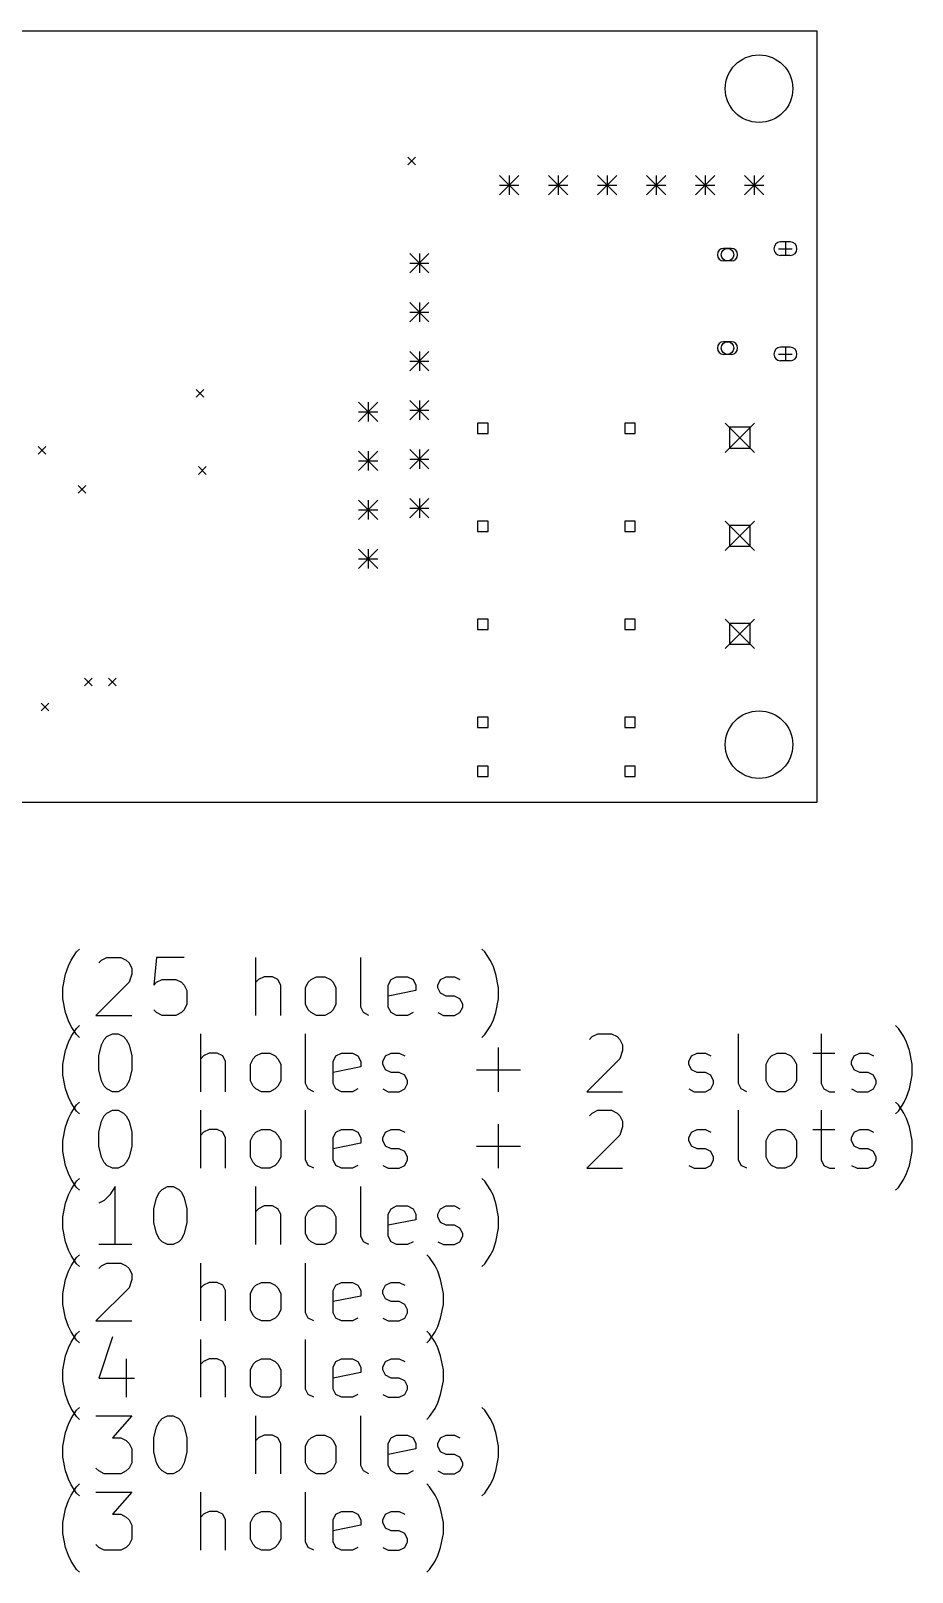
# Model space of a CAD drawing. Extents: x 64.4 to 155.9, y -157.6 to -77.8.
# Drawn here: x 110.3 to 155.9, y -157.6 to -77.8 of the extents above; entities that cross this region are included whole.
import ezdxf

# ---------------------------------------------------------------- set-up
doc = ezdxf.new("R2010")
doc.units = 0
doc.header["$MEASUREMENT"] = 0
doc.layers.add('BLACK', color=7, linetype='CONTINUOUS')

msp = doc.modelspace()

# ---------------------------------------------------------------- linework, layer by layer
at = {"layer": 'BLACK', "linetype": 'CONTINUOUS'}
for p, q in [((66, -77.75), (151, -77.75)), ((151, -77.75), (151, -117.75)), ((129.8, -84.3), (130.2, -84.7)), ((130.2, -84.3), (129.8, -84.7)), ((134.55, -85.25), (135.55, -86.25)), ((135.55, -85.25), (134.55, -86.25)), ((135.05, -85.25), (135.05, -86.25)), ((137.09, -85.25), (138.09, -86.25)), ((138.09, -85.25), (137.09, -86.25)), ((137.59, -85.25), (137.59, -86.25)), ((139.63, -85.25), (140.63, -86.25)), ((140.63, -85.25), (139.63, -86.25)), ((140.13, -85.25), (140.13, -86.25)), ((142.17, -85.25), (143.17, -86.25)), ((143.17, -85.25), (142.17, -86.25)), ((142.67, -85.25), (142.67, -86.25)), ((144.71, -85.25), (145.71, -86.25)), ((145.71, -85.25), (144.71, -86.25)), ((145.21, -85.25), (145.21, -86.25)), ((147.25, -85.25), (148.25, -86.25)), ((148.25, -85.25), (147.25, -86.25)), ((147.75, -85.25), (147.75, -86.25)), ((134.55, -85.75), (135.55, -85.75)), ((137.09, -85.75), (138.09, -85.75)), ((139.63, -85.75), (140.63, -85.75)), ((142.17, -85.75), (143.17, -85.75)), ((144.71, -85.75), (145.71, -85.75)), ((147.25, -85.75), (148.25, -85.75)), ((129.9, -89.3), (130.9, -90.3)), ((130.9, -89.3), (129.9, -90.3)), ((130.4, -89.3), (130.4, -90.3)), ((146.565, -89.03), (146.165, -89.03)), ((149.015, -89.045), (149.715, -89.045)), ((149.615, -88.695), (149.115, -88.695)), ((149.615, -89.395), (149.115, -89.395)), ((149.365, -88.695), (149.365, -89.395)), ((129.9, -89.8), (130.9, -89.8)), ((146.565, -89.68), (146.165, -89.68)), ((129.9, -91.84), (130.9, -92.84)), ((130.9, -91.84), (129.9, -92.84)), ((130.4, -91.84), (130.4, -92.84)), ((129.9, -92.34), (130.9, -92.34)), ((146.565, -93.87), (146.165, -93.87)), ((149.615, -94.155), (149.115, -94.155)), ((149.365, -94.155), (149.365, -94.855)), ((129.9, -94.38), (130.9, -95.38)), ((130.9, -94.38), (129.9, -95.38)), ((129.9, -94.88), (130.9, -94.88)), ((130.4, -94.38), (130.4, -95.38)), ((146.565, -94.52), (146.165, -94.52)), ((149.015, -94.505), (149.715, -94.505)), ((149.615, -94.855), (149.115, -94.855)), ((118.84, -96.3439), (119.24, -96.7439)), ((119.24, -96.3439), (118.84, -96.7439)), ((127.25, -97), (128.25, -98)), ((128.25, -97), (127.25, -98)), ((127.75, -97), (127.75, -98)), ((129.9, -96.92), (130.9, -97.92)), ((130.9, -96.92), (129.9, -97.92)), ((129.9, -97.42), (130.9, -97.42)), ((130.4, -96.92), (130.4, -97.92)), ((127.25, -97.5), (128.25, -97.5)), ((133.959, -98.0906), (133.421, -98.0906)), ((133.421, -98.0906), (133.421, -98.6294)), ((133.959, -98.6294), (133.959, -98.0906)), ((141.579, -98.0906), (141.041, -98.0906)), ((141.041, -98.0906), (141.041, -98.6294)), ((141.579, -98.6294), (141.579, -98.0906)), ((146.24, -98.08), (147.76, -99.6)), ((147.76, -98.08), (146.24, -99.6)), ((133.421, -98.6294), (133.959, -98.6294)), ((141.041, -98.6294), (141.579, -98.6294)), ((147.537, -98.3026), (146.463, -98.3026)), ((146.463, -98.3026), (146.463, -99.3774)), ((147.537, -99.3774), (147.537, -98.3026)), ((110.646, -99.2894), (111.046, -99.6894)), ((111.046, -99.2894), (110.646, -99.6894)), ((127.25, -99.54), (128.25, -100.54)), ((128.25, -99.54), (127.25, -100.54)), ((127.75, -99.54), (127.75, -100.54)), ((129.9, -99.46), (130.9, -100.46)), ((130.9, -99.46), (129.9, -100.46)), ((130.4, -99.46), (130.4, -100.46)), ((146.463, -99.3774), (147.537, -99.3774)), ((118.956, -100.34), (119.356, -100.74)), ((119.356, -100.34), (118.956, -100.74)), ((127.25, -100.04), (128.25, -100.04)), ((129.9, -99.96), (130.9, -99.96)), ((112.721, -101.323), (113.121, -101.723)), ((113.121, -101.323), (112.721, -101.723)), ((127.25, -102.08), (128.25, -103.08)), ((128.25, -102.08), (127.25, -103.08)), ((127.75, -102.08), (127.75, -103.08)), ((129.9, -102), (130.9, -103)), ((130.9, -102), (129.9, -103)), ((130.4, -102), (130.4, -103)), ((127.25, -102.58), (128.25, -102.58)), ((129.9, -102.5), (130.9, -102.5)), ((133.959, -103.171), (133.421, -103.171)), ((133.421, -103.171), (133.421, -103.709)), ((133.421, -103.709), (133.959, -103.709)), ((133.959, -103.709), (133.959, -103.171)), ((141.579, -103.171), (141.041, -103.171)), ((141.041, -103.171), (141.041, -103.709)), ((141.041, -103.709), (141.579, -103.709)), ((141.579, -103.709), (141.579, -103.171)), ((146.24, -103.16), (147.76, -104.68)), ((147.76, -103.16), (146.24, -104.68)), ((147.537, -103.383), (146.463, -103.383)), ((146.463, -103.383), (146.463, -104.457)), ((147.537, -104.457), (147.537, -103.383)), ((127.25, -104.62), (128.25, -105.62)), ((128.25, -104.62), (127.25, -105.62)), ((127.75, -104.62), (127.75, -105.62)), ((146.463, -104.457), (147.537, -104.457)), ((127.25, -105.12), (128.25, -105.12)), ((133.959, -108.251), (133.421, -108.251)), ((133.421, -108.251), (133.421, -108.789)), ((133.959, -108.789), (133.959, -108.251)), ((141.579, -108.251), (141.041, -108.251)), ((141.041, -108.251), (141.041, -108.789)), ((141.579, -108.789), (141.579, -108.251)), ((146.24, -108.24), (147.76, -109.76)), ((147.76, -108.24), (146.24, -109.76)), ((147.537, -108.463), (146.463, -108.463)), ((146.463, -108.463), (146.463, -109.537)), ((147.537, -109.537), (147.537, -108.463)), ((133.421, -108.789), (133.959, -108.789)), ((141.041, -108.789), (141.579, -108.789)), ((146.463, -109.537), (147.537, -109.537)), ((113.05, -111.3), (113.45, -111.7)), ((113.45, -111.3), (113.05, -111.7)), ((114.3, -111.3), (114.7, -111.7)), ((114.7, -111.3), (114.3, -111.7)), ((110.8, -112.6), (111.2, -113)), ((111.2, -112.6), (110.8, -113)), ((133.959, -113.331), (133.421, -113.331)), ((133.421, -113.331), (133.421, -113.869)), ((133.959, -113.869), (133.959, -113.331)), ((141.579, -113.331), (141.041, -113.331)), ((141.041, -113.331), (141.041, -113.869)), ((141.579, -113.869), (141.579, -113.331)), ((133.421, -113.869), (133.959, -113.869)), ((141.041, -113.869), (141.579, -113.869)), ((133.959, -115.871), (133.421, -115.871)), ((133.421, -115.871), (133.421, -116.409)), ((133.421, -116.409), (133.959, -116.409)), ((133.959, -116.409), (133.959, -115.871)), ((141.579, -115.871), (141.041, -115.871)), ((141.041, -115.871), (141.041, -116.409)), ((141.041, -116.409), (141.579, -116.409)), ((141.579, -116.409), (141.579, -115.871)), ((151, -117.75), (66, -117.75)), ((112.646, -125.496), (112.789, -125.354)), ((133.789, -125.496), (133.646, -125.354)), ((112.075, -126.639), (112.218, -126.211)), ((112.218, -126.211), (112.361, -125.925)), ((112.361, -125.925), (112.646, -125.496)), ((113.789, -126.068), (113.932, -125.925)), ((113.932, -125.925), (114.218, -125.782)), ((114.218, -125.782), (114.932, -125.782)), ((114.932, -125.782), (115.218, -125.925)), ((115.218, -125.925), (115.361, -126.068)), ((115.361, -126.068), (115.504, -126.354)), ((116.789, -125.782), (116.646, -127.211)), ((118.218, -125.782), (116.789, -125.782)), ((121.932, -128.782), (121.932, -125.782)), ((127.361, -128.354), (127.361, -125.782)), ((134.075, -125.925), (133.789, -125.496)), ((134.218, -126.211), (134.075, -125.925)), ((134.361, -126.639), (134.218, -126.211)), ((111.932, -127.354), (112.075, -126.639)), ((115.504, -126.639), (115.361, -127.068)), ((115.504, -126.354), (115.504, -126.639)), ((116.789, -127.068), (117.075, -126.925)), ((117.075, -126.925), (117.789, -126.925)), ((117.789, -126.925), (118.075, -127.068)), ((122.075, -126.925), (121.932, -127.068)), ((122.361, -126.782), (122.075, -126.925)), ((122.789, -126.782), (122.361, -126.782)), ((123.075, -126.925), (122.789, -126.782)), ((123.218, -127.211), (123.075, -126.925)), ((124.646, -127.068), (124.789, -126.925)), ((124.789, -126.925), (125.075, -126.782)), ((125.075, -126.782), (125.504, -126.782)), ((125.504, -126.782), (125.789, -126.925)), ((125.789, -126.925), (125.932, -127.068)), ((128.789, -127.211), (128.932, -126.925)), ((128.932, -126.925), (129.218, -126.782)), ((129.218, -126.782), (129.789, -126.782)), ((129.789, -126.782), (130.075, -126.925)), ((130.075, -126.925), (130.218, -127.211)), ((131.361, -127.211), (131.504, -126.925)), ((131.504, -126.925), (131.789, -126.782)), ((131.789, -126.782), (132.218, -126.782)), ((132.218, -126.782), (132.504, -126.925)), ((134.504, -127.354), (134.361, -126.639)), ((111.932, -127.925), (111.932, -127.354)), ((115.361, -127.068), (113.646, -128.782)), ((116.646, -127.211), (116.789, -127.068)), ((118.075, -127.068), (118.218, -127.211)), ((118.218, -127.211), (118.361, -127.496)), ((118.361, -127.496), (118.361, -128.211)), ((123.218, -128.782), (123.218, -127.211)), ((124.504, -127.354), (124.646, -127.068)), ((124.504, -128.211), (124.504, -127.354)), ((125.932, -127.068), (126.075, -127.354)), ((126.075, -127.354), (126.075, -128.211)), ((128.789, -128.354), (128.789, -127.211)), ((130.218, -127.496), (128.789, -127.782)), ((130.218, -127.211), (130.218, -127.496)), ((131.361, -127.354), (131.361, -127.211)), ((131.504, -127.639), (131.361, -127.354)), ((131.789, -127.782), (131.504, -127.639)), ((132.218, -127.782), (131.789, -127.782)), ((132.504, -127.925), (132.218, -127.782)), ((134.504, -127.925), (134.504, -127.354)), ((112.075, -128.639), (111.932, -127.925)), ((116.789, -128.639), (116.646, -128.496)), ((118.218, -128.496), (118.075, -128.639)), ((118.361, -128.211), (118.218, -128.496)), ((124.646, -128.496), (124.504, -128.211)), ((124.789, -128.639), (124.646, -128.496)), ((125.932, -128.496), (125.789, -128.639)), ((126.075, -128.211), (125.932, -128.496)), ((127.504, -128.639), (127.361, -128.354)), ((128.932, -128.639), (128.789, -128.354)), ((132.646, -128.211), (132.504, -127.925)), ((132.504, -128.639), (132.646, -128.354)), ((132.646, -128.354), (132.646, -128.211)), ((134.361, -128.639), (134.504, -127.925)), ((112.218, -129.068), (112.075, -128.639)), ((112.361, -129.354), (112.218, -129.068)), ((112.646, -129.782), (112.361, -129.354)), ((112.646, -129.456), (112.789, -129.314)), ((113.646, -128.782), (115.504, -128.782)), ((117.075, -128.782), (116.789, -128.639)), ((117.789, -128.782), (117.075, -128.782)), ((118.075, -128.639), (117.789, -128.782)), ((125.075, -128.782), (124.789, -128.639)), ((125.504, -128.782), (125.075, -128.782)), ((125.789, -128.639), (125.504, -128.782)), ((127.789, -128.782), (127.504, -128.639)), ((129.218, -128.782), (128.932, -128.639)), ((129.789, -128.782), (129.218, -128.782)), ((130.075, -128.639), (129.789, -128.782)), ((131.361, -128.639), (131.646, -128.782)), ((131.646, -128.782), (132.218, -128.782)), ((132.218, -128.782), (132.504, -128.639)), ((133.789, -129.782), (134.075, -129.354)), ((134.075, -129.354), (134.218, -129.068)), ((134.218, -129.068), (134.361, -128.639)), ((155.218, -129.456), (155.075, -129.314)), ((112.075, -130.599), (112.218, -130.171)), ((112.218, -130.171), (112.361, -129.885)), ((112.361, -129.885), (112.646, -129.456)), ((112.789, -129.925), (112.646, -129.782)), ((113.932, -130.314), (114.075, -130.028)), ((114.075, -130.028), (114.218, -129.885)), ((114.218, -129.885), (114.504, -129.742)), ((114.504, -129.742), (114.789, -129.742)), ((114.789, -129.742), (115.075, -129.885)), ((115.075, -129.885), (115.218, -130.028)), ((115.218, -130.028), (115.361, -130.314)), ((119.075, -132.742), (119.075, -129.742)), ((124.504, -132.314), (124.504, -129.742)), ((133.646, -129.925), (133.789, -129.782)), ((139.218, -130.028), (139.361, -129.885)), ((139.361, -129.885), (139.646, -129.742)), ((139.646, -129.742), (140.361, -129.742)), ((140.361, -129.742), (140.646, -129.885)), ((140.646, -129.885), (140.789, -130.028)), ((140.789, -130.028), (140.932, -130.314)), ((146.932, -132.314), (146.932, -129.742)), ((151.218, -129.742), (151.218, -132.314)), ((155.504, -129.885), (155.218, -129.456)), ((155.646, -130.171), (155.504, -129.885)), ((155.789, -130.599), (155.646, -130.171)), ((111.932, -131.314), (112.075, -130.599)), ((113.789, -130.885), (113.932, -130.314)), ((113.789, -131.599), (113.789, -130.885)), ((115.361, -130.314), (115.504, -130.885)), ((115.504, -130.885), (115.504, -131.599)), ((119.218, -130.885), (119.075, -131.028)), ((119.504, -130.742), (119.218, -130.885)), ((119.932, -130.742), (119.504, -130.742)), ((120.218, -130.885), (119.932, -130.742)), ((120.361, -131.171), (120.218, -130.885)), ((121.789, -131.028), (121.932, -130.885)), ((121.932, -130.885), (122.218, -130.742)), ((122.218, -130.742), (122.646, -130.742)), ((122.646, -130.742), (122.932, -130.885)), ((122.932, -130.885), (123.075, -131.028)), ((125.932, -131.171), (126.075, -130.885)), ((126.075, -130.885), (126.361, -130.742)), ((126.361, -130.742), (126.932, -130.742)), ((126.932, -130.742), (127.218, -130.885)), ((127.218, -130.885), (127.361, -131.171)), ((128.504, -131.171), (128.646, -130.885)), ((128.646, -130.885), (128.932, -130.742)), ((128.932, -130.742), (129.361, -130.742)), ((129.361, -130.742), (129.646, -130.885)), ((134.504, -132.742), (134.504, -130.456)), ((140.932, -130.599), (140.789, -131.028)), ((140.932, -130.314), (140.932, -130.599)), ((144.361, -131.171), (144.504, -130.885)), ((144.504, -130.885), (144.789, -130.742)), ((144.789, -130.742), (145.218, -130.742)), ((145.218, -130.742), (145.504, -130.885)), ((148.504, -131.028), (148.646, -130.885)), ((148.646, -130.885), (148.932, -130.742)), ((148.932, -130.742), (149.361, -130.742)), ((149.361, -130.742), (149.646, -130.885)), ((149.646, -130.885), (149.789, -131.028)), ((150.789, -130.742), (151.932, -130.742)), ((152.789, -131.171), (152.932, -130.885)), ((152.932, -130.885), (153.218, -130.742)), ((153.218, -130.742), (153.646, -130.742)), ((153.646, -130.742), (153.932, -130.885)), ((155.932, -131.314), (155.789, -130.599)), ((111.932, -131.885), (111.932, -131.314)), ((113.932, -132.171), (113.789, -131.599)), ((115.504, -131.599), (115.361, -132.171)), ((120.361, -132.742), (120.361, -131.171)), ((121.646, -131.314), (121.789, -131.028)), ((121.646, -132.171), (121.646, -131.314)), ((123.075, -131.028), (123.218, -131.314)), ((123.218, -131.314), (123.218, -132.171)), ((125.932, -132.314), (125.932, -131.171)), ((127.361, -131.456), (125.932, -131.742)), ((127.361, -131.171), (127.361, -131.456)), ((128.504, -131.314), (128.504, -131.171)), ((128.646, -131.599), (128.504, -131.314)), ((128.932, -131.742), (128.646, -131.599)), ((129.361, -131.742), (128.932, -131.742)), ((129.646, -131.885), (129.361, -131.742)), ((133.361, -131.599), (135.646, -131.599)), ((140.789, -131.028), (139.075, -132.742)), ((144.361, -131.314), (144.361, -131.171)), ((144.504, -131.599), (144.361, -131.314)), ((144.789, -131.742), (144.504, -131.599)), ((145.218, -131.742), (144.789, -131.742)), ((145.504, -131.885), (145.218, -131.742)), ((148.361, -131.314), (148.504, -131.028)), ((148.361, -132.171), (148.361, -131.314)), ((149.789, -131.028), (149.932, -131.314)), ((149.932, -131.314), (149.932, -132.171)), ((152.789, -131.314), (152.789, -131.171)), ((152.932, -131.599), (152.789, -131.314)), ((153.218, -131.742), (152.932, -131.599)), ((153.646, -131.742), (153.218, -131.742)), ((153.932, -131.885), (153.646, -131.742)), ((155.932, -131.885), (155.932, -131.314)), ((112.075, -132.599), (111.932, -131.885)), ((112.218, -133.028), (112.075, -132.599)), ((114.075, -132.456), (113.932, -132.171)), ((114.218, -132.599), (114.075, -132.456)), ((114.504, -132.742), (114.218, -132.599)), ((115.075, -132.599), (114.789, -132.742)), ((115.218, -132.456), (115.075, -132.599)), ((115.361, -132.171), (115.218, -132.456)), ((121.789, -132.456), (121.646, -132.171)), ((121.932, -132.599), (121.789, -132.456)), ((122.218, -132.742), (121.932, -132.599)), ((122.932, -132.599), (122.646, -132.742)), ((123.075, -132.456), (122.932, -132.599)), ((123.218, -132.171), (123.075, -132.456)), ((124.646, -132.599), (124.504, -132.314)), ((124.932, -132.742), (124.646, -132.599)), ((126.075, -132.599), (125.932, -132.314)), ((126.361, -132.742), (126.075, -132.599)), ((127.218, -132.599), (126.932, -132.742)), ((128.504, -132.599), (128.789, -132.742)), ((129.361, -132.742), (129.646, -132.599)), ((129.789, -132.171), (129.646, -131.885)), ((129.646, -132.599), (129.789, -132.314)), ((129.789, -132.314), (129.789, -132.171)), ((144.361, -132.599), (144.646, -132.742)), ((145.218, -132.742), (145.504, -132.599)), ((145.646, -132.171), (145.504, -131.885)), ((145.504, -132.599), (145.646, -132.314)), ((145.646, -132.314), (145.646, -132.171)), ((147.075, -132.599), (146.932, -132.314)), ((147.361, -132.742), (147.075, -132.599)), ((148.504, -132.456), (148.361, -132.171)), ((148.646, -132.599), (148.504, -132.456)), ((148.932, -132.742), (148.646, -132.599)), ((149.646, -132.599), (149.361, -132.742)), ((149.789, -132.456), (149.646, -132.599)), ((149.932, -132.171), (149.789, -132.456)), ((151.218, -132.314), (151.361, -132.599)), ((151.361, -132.599), (151.646, -132.742)), ((152.789, -132.599), (153.075, -132.742)), ((153.646, -132.742), (153.932, -132.599)), ((154.075, -132.171), (153.932, -131.885)), ((153.932, -132.599), (154.075, -132.314)), ((154.075, -132.314), (154.075, -132.171)), ((155.646, -133.028), (155.789, -132.599)), ((155.789, -132.599), (155.932, -131.885)), ((112.361, -133.314), (112.218, -133.028)), ((112.646, -133.742), (112.361, -133.314)), ((112.361, -133.845), (112.646, -133.416)), ((112.646, -133.416), (112.789, -133.274)), ((114.789, -132.742), (114.504, -132.742)), ((122.646, -132.742), (122.218, -132.742)), ((126.932, -132.742), (126.361, -132.742)), ((128.789, -132.742), (129.361, -132.742)), ((139.075, -132.742), (140.932, -132.742)), ((144.646, -132.742), (145.218, -132.742)), ((149.361, -132.742), (148.932, -132.742)), ((151.646, -132.742), (151.932, -132.742)), ((153.075, -132.742), (153.646, -132.742)), ((155.218, -133.416), (155.075, -133.274)), ((155.218, -133.742), (155.504, -133.314)), ((155.504, -133.845), (155.218, -133.416)), ((155.504, -133.314), (155.646, -133.028)), ((112.075, -134.559), (112.218, -134.131)), ((112.218, -134.131), (112.361, -133.845)), ((112.789, -133.885), (112.646, -133.742)), ((113.932, -134.274), (114.075, -133.988)), ((114.075, -133.988), (114.218, -133.845)), ((114.218, -133.845), (114.504, -133.702)), ((114.504, -133.702), (114.789, -133.702)), ((114.789, -133.702), (115.075, -133.845)), ((115.075, -133.845), (115.218, -133.988)), ((115.218, -133.988), (115.361, -134.274)), ((119.075, -136.702), (119.075, -133.702)), ((124.504, -136.274), (124.504, -133.702)), ((139.218, -133.988), (139.361, -133.845)), ((139.361, -133.845), (139.646, -133.702)), ((139.646, -133.702), (140.361, -133.702)), ((140.361, -133.702), (140.646, -133.845)), ((140.646, -133.845), (140.789, -133.988)), ((140.789, -133.988), (140.932, -134.274)), ((146.932, -136.274), (146.932, -133.702)), ((151.218, -133.702), (151.218, -136.274)), ((155.075, -133.885), (155.218, -133.742)), ((155.646, -134.131), (155.504, -133.845)), ((155.789, -134.559), (155.646, -134.131)), ((111.932, -135.274), (112.075, -134.559)), ((113.789, -134.845), (113.932, -134.274)), ((113.789, -135.559), (113.789, -134.845)), ((115.361, -134.274), (115.504, -134.845)), ((115.504, -134.845), (115.504, -135.559)), ((119.218, -134.845), (119.075, -134.988)), ((119.504, -134.702), (119.218, -134.845)), ((119.932, -134.702), (119.504, -134.702)), ((120.218, -134.845), (119.932, -134.702)), ((120.361, -135.131), (120.218, -134.845)), ((121.646, -135.274), (121.789, -134.988)), ((121.789, -134.988), (121.932, -134.845)), ((121.932, -134.845), (122.218, -134.702)), ((122.218, -134.702), (122.646, -134.702)), ((122.646, -134.702), (122.932, -134.845)), ((122.932, -134.845), (123.075, -134.988)), ((123.075, -134.988), (123.218, -135.274)), ((125.932, -135.131), (126.075, -134.845)), ((126.075, -134.845), (126.361, -134.702)), ((126.361, -134.702), (126.932, -134.702)), ((126.932, -134.702), (127.218, -134.845)), ((127.218, -134.845), (127.361, -135.131)), ((128.504, -135.131), (128.646, -134.845)), ((128.646, -134.845), (128.932, -134.702)), ((128.932, -134.702), (129.361, -134.702)), ((129.361, -134.702), (129.646, -134.845)), ((134.504, -136.702), (134.504, -134.416)), ((140.789, -134.988), (139.075, -136.702)), ((140.932, -134.559), (140.789, -134.988)), ((140.932, -134.274), (140.932, -134.559)), ((144.361, -135.131), (144.504, -134.845)), ((144.504, -134.845), (144.789, -134.702)), ((144.789, -134.702), (145.218, -134.702)), ((145.218, -134.702), (145.504, -134.845)), ((148.361, -135.274), (148.504, -134.988)), ((148.504, -134.988), (148.646, -134.845)), ((148.646, -134.845), (148.932, -134.702)), ((148.932, -134.702), (149.361, -134.702)), ((149.361, -134.702), (149.646, -134.845)), ((149.646, -134.845), (149.789, -134.988)), ((149.789, -134.988), (149.932, -135.274)), ((150.789, -134.702), (151.932, -134.702)), ((152.789, -135.131), (152.932, -134.845)), ((152.932, -134.845), (153.218, -134.702)), ((153.218, -134.702), (153.646, -134.702)), ((153.646, -134.702), (153.932, -134.845)), ((155.932, -135.274), (155.789, -134.559)), ((111.932, -135.845), (111.932, -135.274)), ((113.932, -136.131), (113.789, -135.559)), ((115.504, -135.559), (115.361, -136.131)), ((120.361, -136.702), (120.361, -135.131)), ((121.646, -136.131), (121.646, -135.274)), ((123.218, -135.274), (123.218, -136.131)), ((125.932, -136.274), (125.932, -135.131)), ((127.361, -135.416), (125.932, -135.702)), ((127.361, -135.131), (127.361, -135.416)), ((128.504, -135.274), (128.504, -135.131)), ((128.646, -135.559), (128.504, -135.274)), ((128.932, -135.702), (128.646, -135.559)), ((129.361, -135.702), (128.932, -135.702)), ((129.646, -135.845), (129.361, -135.702)), ((133.361, -135.559), (135.646, -135.559)), ((144.361, -135.274), (144.361, -135.131)), ((144.504, -135.559), (144.361, -135.274)), ((144.789, -135.702), (144.504, -135.559)), ((145.218, -135.702), (144.789, -135.702)), ((145.504, -135.845), (145.218, -135.702)), ((148.361, -136.131), (148.361, -135.274)), ((149.932, -135.274), (149.932, -136.131)), ((152.789, -135.274), (152.789, -135.131)), ((152.932, -135.559), (152.789, -135.274)), ((153.218, -135.702), (152.932, -135.559)), ((153.646, -135.702), (153.218, -135.702)), ((153.932, -135.845), (153.646, -135.702)), ((155.932, -135.845), (155.932, -135.274)), ((112.075, -136.559), (111.932, -135.845)), ((112.218, -136.988), (112.075, -136.559)), ((114.075, -136.416), (113.932, -136.131)), ((114.218, -136.559), (114.075, -136.416)), ((114.504, -136.702), (114.218, -136.559)), ((115.075, -136.559), (114.789, -136.702)), ((115.218, -136.416), (115.075, -136.559)), ((115.361, -136.131), (115.218, -136.416)), ((121.789, -136.416), (121.646, -136.131)), ((121.932, -136.559), (121.789, -136.416)), ((122.218, -136.702), (121.932, -136.559)), ((122.932, -136.559), (122.646, -136.702)), ((123.075, -136.416), (122.932, -136.559)), ((123.218, -136.131), (123.075, -136.416)), ((124.646, -136.559), (124.504, -136.274)), ((124.932, -136.702), (124.646, -136.559)), ((126.075, -136.559), (125.932, -136.274)), ((126.361, -136.702), (126.075, -136.559)), ((127.218, -136.559), (126.932, -136.702)), ((128.504, -136.559), (128.789, -136.702)), ((129.361, -136.702), (129.646, -136.559)), ((129.789, -136.131), (129.646, -135.845)), ((129.646, -136.559), (129.789, -136.274)), ((129.789, -136.274), (129.789, -136.131)), ((144.361, -136.559), (144.646, -136.702)), ((145.218, -136.702), (145.504, -136.559)), ((145.646, -136.131), (145.504, -135.845)), ((145.504, -136.559), (145.646, -136.274)), ((145.646, -136.274), (145.646, -136.131)), ((147.075, -136.559), (146.932, -136.274)), ((147.361, -136.702), (147.075, -136.559)), ((148.504, -136.416), (148.361, -136.131)), ((148.646, -136.559), (148.504, -136.416)), ((148.932, -136.702), (148.646, -136.559)), ((149.646, -136.559), (149.361, -136.702)), ((149.789, -136.416), (149.646, -136.559)), ((149.932, -136.131), (149.789, -136.416)), ((151.218, -136.274), (151.361, -136.559)), ((151.361, -136.559), (151.646, -136.702)), ((152.789, -136.559), (153.075, -136.702)), ((153.646, -136.702), (153.932, -136.559)), ((154.075, -136.131), (153.932, -135.845)), ((153.932, -136.559), (154.075, -136.274)), ((154.075, -136.274), (154.075, -136.131)), ((155.646, -136.988), (155.789, -136.559)), ((155.789, -136.559), (155.932, -135.845)), ((112.361, -137.274), (112.218, -136.988)), ((112.646, -137.702), (112.361, -137.274)), ((112.361, -137.805), (112.646, -137.376)), ((112.646, -137.376), (112.789, -137.234)), ((114.789, -136.702), (114.504, -136.702)), ((122.646, -136.702), (122.218, -136.702)), ((126.932, -136.702), (126.361, -136.702)), ((128.789, -136.702), (129.361, -136.702)), ((133.789, -137.376), (133.646, -137.234)), ((134.075, -137.805), (133.789, -137.376)), ((139.075, -136.702), (140.932, -136.702)), ((144.646, -136.702), (145.218, -136.702)), ((149.361, -136.702), (148.932, -136.702)), ((151.646, -136.702), (151.932, -136.702)), ((153.075, -136.702), (153.646, -136.702)), ((155.218, -137.702), (155.504, -137.274)), ((155.504, -137.274), (155.646, -136.988)), ((112.075, -138.519), (112.218, -138.091)), ((112.218, -138.091), (112.361, -137.805)), ((112.789, -137.845), (112.646, -137.702)), ((114.361, -138.091), (114.075, -138.376)), ((114.646, -137.662), (114.361, -138.091)), ((114.646, -140.662), (114.646, -137.662)), ((116.789, -138.234), (116.932, -137.948)), ((116.932, -137.948), (117.075, -137.805)), ((117.075, -137.805), (117.361, -137.662)), ((117.361, -137.662), (117.646, -137.662)), ((117.646, -137.662), (117.932, -137.805)), ((117.932, -137.805), (118.075, -137.948)), ((118.075, -137.948), (118.218, -138.234)), ((121.932, -140.662), (121.932, -137.662)), ((127.361, -140.234), (127.361, -137.662)), ((134.218, -138.091), (134.075, -137.805)), ((134.361, -138.519), (134.218, -138.091)), ((155.075, -137.845), (155.218, -137.702)), ((111.932, -139.234), (112.075, -138.519)), ((114.075, -138.376), (113.789, -138.519)), ((116.646, -138.805), (116.789, -138.234)), ((116.646, -139.519), (116.646, -138.805)), ((118.218, -138.234), (118.361, -138.805)), ((118.361, -138.805), (118.361, -139.519)), ((122.075, -138.805), (121.932, -138.948)), ((122.361, -138.662), (122.075, -138.805)), ((122.789, -138.662), (122.361, -138.662)), ((123.075, -138.805), (122.789, -138.662)), ((123.218, -139.091), (123.075, -138.805)), ((124.504, -139.234), (124.646, -138.948)), ((124.646, -138.948), (124.789, -138.805)), ((124.789, -138.805), (125.075, -138.662)), ((125.075, -138.662), (125.504, -138.662)), ((125.504, -138.662), (125.789, -138.805)), ((125.789, -138.805), (125.932, -138.948)), ((125.932, -138.948), (126.075, -139.234)), ((128.789, -139.091), (128.932, -138.805)), ((128.932, -138.805), (129.218, -138.662)), ((129.218, -138.662), (129.789, -138.662)), ((129.789, -138.662), (130.075, -138.805)), ((130.075, -138.805), (130.218, -139.091)), ((131.361, -139.091), (131.504, -138.805)), ((131.504, -138.805), (131.789, -138.662)), ((131.789, -138.662), (132.218, -138.662)), ((132.218, -138.662), (132.504, -138.805)), ((134.504, -139.234), (134.361, -138.519)), ((111.932, -139.805), (111.932, -139.234)), ((112.075, -140.519), (111.932, -139.805)), ((116.789, -140.091), (116.646, -139.519)), ((118.361, -139.519), (118.218, -140.091)), ((123.218, -140.662), (123.218, -139.091)), ((124.504, -140.091), (124.504, -139.234)), ((126.075, -139.234), (126.075, -140.091)), ((128.789, -140.234), (128.789, -139.091)), ((130.218, -139.376), (128.789, -139.662)), ((130.218, -139.091), (130.218, -139.376)), ((131.361, -139.234), (131.361, -139.091)), ((131.504, -139.519), (131.361, -139.234)), ((131.789, -139.662), (131.504, -139.519)), ((132.218, -139.662), (131.789, -139.662)), ((132.504, -139.805), (132.218, -139.662)), ((132.646, -140.091), (132.504, -139.805)), ((134.361, -140.519), (134.504, -139.805)), ((134.504, -139.805), (134.504, -139.234)), ((112.218, -140.948), (112.075, -140.519)), ((116.932, -140.376), (116.789, -140.091)), ((117.075, -140.519), (116.932, -140.376)), ((117.361, -140.662), (117.075, -140.519)), ((117.932, -140.519), (117.646, -140.662)), ((118.075, -140.376), (117.932, -140.519)), ((118.218, -140.091), (118.075, -140.376)), ((124.646, -140.376), (124.504, -140.091)), ((124.789, -140.519), (124.646, -140.376)), ((125.075, -140.662), (124.789, -140.519)), ((125.789, -140.519), (125.504, -140.662)), ((125.932, -140.376), (125.789, -140.519)), ((126.075, -140.091), (125.932, -140.376)), ((127.504, -140.519), (127.361, -140.234)), ((127.789, -140.662), (127.504, -140.519)), ((128.932, -140.519), (128.789, -140.234)), ((129.218, -140.662), (128.932, -140.519)), ((130.075, -140.519), (129.789, -140.662)), ((131.361, -140.519), (131.646, -140.662)), ((132.218, -140.662), (132.504, -140.519)), ((132.504, -140.519), (132.646, -140.234)), ((132.646, -140.234), (132.646, -140.091)), ((134.218, -140.948), (134.361, -140.519)), ((112.361, -141.234), (112.218, -140.948)), ((112.646, -141.662), (112.361, -141.234)), ((112.361, -141.765), (112.646, -141.336)), ((112.646, -141.336), (112.789, -141.194)), ((115.504, -140.662), (113.789, -140.662)), ((117.646, -140.662), (117.361, -140.662)), ((125.504, -140.662), (125.075, -140.662)), ((129.789, -140.662), (129.218, -140.662)), ((130.932, -141.336), (130.789, -141.194)), ((131.218, -141.765), (130.932, -141.336)), ((131.646, -140.662), (132.218, -140.662)), ((133.789, -141.662), (134.075, -141.234)), ((134.075, -141.234), (134.218, -140.948)), ((112.075, -142.479), (112.218, -142.051)), ((112.218, -142.051), (112.361, -141.765)), ((112.789, -141.805), (112.646, -141.662)), ((113.789, -141.908), (113.932, -141.765)), ((113.932, -141.765), (114.218, -141.622)), ((114.218, -141.622), (114.932, -141.622)), ((114.932, -141.622), (115.218, -141.765)), ((115.218, -141.765), (115.361, -141.908)), ((115.361, -141.908), (115.504, -142.194)), ((115.504, -142.194), (115.504, -142.479)), ((119.075, -144.622), (119.075, -141.622)), ((124.504, -144.194), (124.504, -141.622)), ((131.361, -142.051), (131.218, -141.765)), ((131.504, -142.479), (131.361, -142.051)), ((133.646, -141.805), (133.789, -141.662)), ((111.932, -143.194), (112.075, -142.479)), ((115.361, -142.908), (113.646, -144.622)), ((115.504, -142.479), (115.361, -142.908)), ((119.218, -142.765), (119.075, -142.908)), ((119.504, -142.622), (119.218, -142.765)), ((119.932, -142.622), (119.504, -142.622)), ((120.218, -142.765), (119.932, -142.622)), ((120.361, -143.051), (120.218, -142.765)), ((121.646, -143.194), (121.789, -142.908)), ((121.789, -142.908), (121.932, -142.765)), ((121.932, -142.765), (122.218, -142.622)), ((122.218, -142.622), (122.646, -142.622)), ((122.646, -142.622), (122.932, -142.765)), ((122.932, -142.765), (123.075, -142.908)), ((123.075, -142.908), (123.218, -143.194)), ((125.932, -143.051), (126.075, -142.765)), ((126.075, -142.765), (126.361, -142.622)), ((126.361, -142.622), (126.932, -142.622)), ((126.932, -142.622), (127.218, -142.765)), ((127.218, -142.765), (127.361, -143.051)), ((128.504, -143.051), (128.646, -142.765)), ((128.646, -142.765), (128.932, -142.622)), ((128.932, -142.622), (129.361, -142.622)), ((129.361, -142.622), (129.646, -142.765)), ((131.646, -143.194), (131.504, -142.479)), ((111.932, -143.765), (111.932, -143.194)), ((112.075, -144.479), (111.932, -143.765)), ((120.361, -144.622), (120.361, -143.051)), ((121.646, -144.051), (121.646, -143.194)), ((123.218, -143.194), (123.218, -144.051)), ((125.932, -144.194), (125.932, -143.051)), ((127.361, -143.336), (125.932, -143.622)), ((127.361, -143.051), (127.361, -143.336)), ((128.504, -143.194), (128.504, -143.051)), ((128.646, -143.479), (128.504, -143.194)), ((128.932, -143.622), (128.646, -143.479)), ((129.361, -143.622), (128.932, -143.622)), ((129.646, -143.765), (129.361, -143.622)), ((129.789, -144.051), (129.646, -143.765)), ((131.504, -144.479), (131.646, -143.765)), ((131.646, -143.765), (131.646, -143.194)), ((112.218, -144.908), (112.075, -144.479)), ((121.789, -144.336), (121.646, -144.051)), ((121.932, -144.479), (121.789, -144.336)), ((122.218, -144.622), (121.932, -144.479)), ((122.932, -144.479), (122.646, -144.622)), ((123.075, -144.336), (122.932, -144.479)), ((123.218, -144.051), (123.075, -144.336)), ((124.646, -144.479), (124.504, -144.194)), ((124.932, -144.622), (124.646, -144.479)), ((126.075, -144.479), (125.932, -144.194)), ((126.361, -144.622), (126.075, -144.479)), ((127.218, -144.479), (126.932, -144.622)), ((128.504, -144.479), (128.789, -144.622)), ((129.361, -144.622), (129.646, -144.479)), ((129.646, -144.479), (129.789, -144.194)), ((129.789, -144.194), (129.789, -144.051)), ((131.361, -144.908), (131.504, -144.479)), ((112.361, -145.194), (112.218, -144.908)), ((112.646, -145.622), (112.361, -145.194)), ((112.361, -145.725), (112.646, -145.296)), ((112.646, -145.296), (112.789, -145.154)), ((113.646, -144.622), (115.504, -144.622)), ((122.646, -144.622), (122.218, -144.622)), ((126.932, -144.622), (126.361, -144.622)), ((128.789, -144.622), (129.361, -144.622)), ((130.932, -145.296), (130.789, -145.154)), ((130.932, -145.622), (131.218, -145.194)), ((131.218, -145.725), (130.932, -145.296)), ((131.218, -145.194), (131.361, -144.908)), ((112.075, -146.439), (112.218, -146.011)), ((112.218, -146.011), (112.361, -145.725)), ((112.789, -145.765), (112.646, -145.622)), ((114.504, -145.439), (113.789, -147.582)), ((119.075, -148.582), (119.075, -145.582)), ((124.504, -148.154), (124.504, -145.582)), ((130.789, -145.765), (130.932, -145.622)), ((131.361, -146.011), (131.218, -145.725)), ((131.504, -146.439), (131.361, -146.011)), ((111.932, -147.154), (112.075, -146.439)), ((115.218, -146.582), (115.218, -148.582)), ((119.218, -146.725), (119.075, -146.868)), ((119.504, -146.582), (119.218, -146.725)), ((119.932, -146.582), (119.504, -146.582)), ((120.218, -146.725), (119.932, -146.582)), ((120.361, -147.011), (120.218, -146.725)), ((121.646, -147.154), (121.789, -146.868)), ((121.789, -146.868), (121.932, -146.725)), ((121.932, -146.725), (122.218, -146.582)), ((122.218, -146.582), (122.646, -146.582)), ((122.646, -146.582), (122.932, -146.725)), ((122.932, -146.725), (123.075, -146.868)), ((123.075, -146.868), (123.218, -147.154)), ((125.932, -147.011), (126.075, -146.725)), ((126.075, -146.725), (126.361, -146.582)), ((126.361, -146.582), (126.932, -146.582)), ((126.932, -146.582), (127.218, -146.725)), ((127.218, -146.725), (127.361, -147.011)), ((128.504, -147.011), (128.646, -146.725)), ((128.646, -146.725), (128.932, -146.582)), ((128.932, -146.582), (129.361, -146.582)), ((129.361, -146.582), (129.646, -146.725)), ((131.646, -147.154), (131.504, -146.439)), ((111.932, -147.725), (111.932, -147.154)), ((112.075, -148.439), (111.932, -147.725)), ((113.789, -147.582), (115.646, -147.582)), ((120.361, -148.582), (120.361, -147.011)), ((121.646, -148.011), (121.646, -147.154)), ((123.218, -147.154), (123.218, -148.011)), ((125.932, -148.154), (125.932, -147.011)), ((127.361, -147.296), (125.932, -147.582)), ((127.361, -147.011), (127.361, -147.296)), ((128.504, -147.154), (128.504, -147.011)), ((128.646, -147.439), (128.504, -147.154)), ((128.932, -147.582), (128.646, -147.439)), ((129.361, -147.582), (128.932, -147.582)), ((129.646, -147.725), (129.361, -147.582)), ((129.789, -148.011), (129.646, -147.725)), ((131.504, -148.439), (131.646, -147.725)), ((131.646, -147.725), (131.646, -147.154)), ((112.218, -148.868), (112.075, -148.439)), ((121.789, -148.296), (121.646, -148.011)), ((121.932, -148.439), (121.789, -148.296)), ((122.218, -148.582), (121.932, -148.439)), ((122.646, -148.582), (122.218, -148.582)), ((122.932, -148.439), (122.646, -148.582)), ((123.075, -148.296), (122.932, -148.439)), ((123.218, -148.011), (123.075, -148.296)), ((124.646, -148.439), (124.504, -148.154)), ((124.932, -148.582), (124.646, -148.439)), ((126.075, -148.439), (125.932, -148.154)), ((126.361, -148.582), (126.075, -148.439)), ((126.932, -148.582), (126.361, -148.582)), ((127.218, -148.439), (126.932, -148.582)), ((128.504, -148.439), (128.789, -148.582)), ((128.789, -148.582), (129.361, -148.582)), ((129.361, -148.582), (129.646, -148.439)), ((129.646, -148.439), (129.789, -148.154)), ((129.789, -148.154), (129.789, -148.011)), ((131.361, -148.868), (131.504, -148.439)), ((112.361, -149.154), (112.218, -148.868)), ((112.646, -149.582), (112.361, -149.154)), ((112.361, -149.685), (112.646, -149.256)), ((112.646, -149.256), (112.789, -149.114)), ((130.932, -149.582), (131.218, -149.154)), ((131.218, -149.154), (131.361, -148.868)), ((133.789, -149.256), (133.646, -149.114)), ((134.075, -149.685), (133.789, -149.256)), ((112.075, -150.399), (112.218, -149.971)), ((112.218, -149.971), (112.361, -149.685)), ((112.789, -149.725), (112.646, -149.582)), ((113.646, -149.542), (115.504, -149.542)), ((115.504, -149.542), (114.504, -150.685)), ((116.646, -150.685), (116.789, -150.114)), ((116.789, -150.114), (116.932, -149.828)), ((116.932, -149.828), (117.075, -149.685)), ((117.075, -149.685), (117.361, -149.542)), ((117.361, -149.542), (117.646, -149.542)), ((117.646, -149.542), (117.932, -149.685)), ((117.932, -149.685), (118.075, -149.828)), ((118.075, -149.828), (118.218, -150.114)), ((118.218, -150.114), (118.361, -150.685)), ((121.932, -152.542), (121.932, -149.542)), ((127.361, -152.114), (127.361, -149.542)), ((130.789, -149.725), (130.932, -149.582)), ((134.218, -149.971), (134.075, -149.685)), ((134.361, -150.399), (134.218, -149.971)), ((111.932, -151.114), (112.075, -150.399)), ((114.504, -150.685), (114.932, -150.685)), ((114.932, -150.685), (115.218, -150.828)), ((115.218, -150.828), (115.361, -150.971)), ((115.361, -150.971), (115.504, -151.256)), ((116.646, -151.399), (116.646, -150.685)), ((118.361, -150.685), (118.361, -151.399)), ((122.075, -150.685), (121.932, -150.828)), ((122.361, -150.542), (122.075, -150.685)), ((122.789, -150.542), (122.361, -150.542)), ((123.075, -150.685), (122.789, -150.542)), ((123.218, -150.971), (123.075, -150.685)), ((123.218, -152.542), (123.218, -150.971)), ((124.504, -151.114), (124.646, -150.828)), ((124.646, -150.828), (124.789, -150.685)), ((124.789, -150.685), (125.075, -150.542)), ((125.075, -150.542), (125.504, -150.542)), ((125.504, -150.542), (125.789, -150.685)), ((125.789, -150.685), (125.932, -150.828)), ((125.932, -150.828), (126.075, -151.114)), ((128.789, -150.971), (128.932, -150.685)), ((128.789, -152.114), (128.789, -150.971)), ((128.932, -150.685), (129.218, -150.542)), ((129.218, -150.542), (129.789, -150.542)), ((129.789, -150.542), (130.075, -150.685)), ((130.075, -150.685), (130.218, -150.971)), ((130.218, -150.971), (130.218, -151.256)), ((131.361, -150.971), (131.504, -150.685)), ((131.361, -151.114), (131.361, -150.971)), ((131.504, -150.685), (131.789, -150.542)), ((131.789, -150.542), (132.218, -150.542)), ((132.218, -150.542), (132.504, -150.685)), ((134.504, -151.114), (134.361, -150.399)), ((111.932, -151.685), (111.932, -151.114)), ((112.075, -152.399), (111.932, -151.685)), ((115.504, -151.256), (115.504, -151.971)), ((116.789, -151.971), (116.646, -151.399)), ((118.361, -151.399), (118.218, -151.971)), ((124.504, -151.971), (124.504, -151.114)), ((126.075, -151.114), (126.075, -151.971)), ((130.218, -151.256), (128.789, -151.542)), ((131.504, -151.399), (131.361, -151.114)), ((131.789, -151.542), (131.504, -151.399)), ((132.218, -151.542), (131.789, -151.542)), ((132.504, -151.685), (132.218, -151.542)), ((132.646, -151.971), (132.504, -151.685)), ((134.361, -152.399), (134.504, -151.685)), ((134.504, -151.685), (134.504, -151.114)), ((112.218, -152.828), (112.075, -152.399)), ((113.789, -152.399), (113.646, -152.256)), ((114.075, -152.542), (113.789, -152.399)), ((114.932, -152.542), (114.075, -152.542)), ((115.218, -152.399), (114.932, -152.542)), ((115.361, -152.256), (115.218, -152.399)), ((115.504, -151.971), (115.361, -152.256)), ((116.932, -152.256), (116.789, -151.971)), ((117.075, -152.399), (116.932, -152.256)), ((117.361, -152.542), (117.075, -152.399)), ((117.646, -152.542), (117.361, -152.542)), ((117.932, -152.399), (117.646, -152.542)), ((118.075, -152.256), (117.932, -152.399)), ((118.218, -151.971), (118.075, -152.256)), ((124.646, -152.256), (124.504, -151.971)), ((124.789, -152.399), (124.646, -152.256)), ((125.075, -152.542), (124.789, -152.399)), ((125.504, -152.542), (125.075, -152.542)), ((125.789, -152.399), (125.504, -152.542)), ((125.932, -152.256), (125.789, -152.399)), ((126.075, -151.971), (125.932, -152.256)), ((127.504, -152.399), (127.361, -152.114)), ((127.789, -152.542), (127.504, -152.399)), ((128.932, -152.399), (128.789, -152.114)), ((129.218, -152.542), (128.932, -152.399)), ((129.789, -152.542), (129.218, -152.542)), ((130.075, -152.399), (129.789, -152.542)), ((131.361, -152.399), (131.646, -152.542)), ((131.646, -152.542), (132.218, -152.542)), ((132.218, -152.542), (132.504, -152.399)), ((132.504, -152.399), (132.646, -152.114)), ((132.646, -152.114), (132.646, -151.971)), ((134.218, -152.828), (134.361, -152.399)), ((112.361, -153.114), (112.218, -152.828)), ((112.646, -153.542), (112.361, -153.114)), ((112.361, -153.645), (112.646, -153.216)), ((112.646, -153.216), (112.789, -153.074)), ((130.932, -153.216), (130.789, -153.074)), ((131.218, -153.645), (130.932, -153.216)), ((133.789, -153.542), (134.075, -153.114)), ((134.075, -153.114), (134.218, -152.828)), ((112.075, -154.359), (112.218, -153.931)), ((112.218, -153.931), (112.361, -153.645)), ((112.789, -153.685), (112.646, -153.542)), ((113.646, -153.502), (115.504, -153.502)), ((115.504, -153.502), (114.504, -154.645)), ((119.075, -156.502), (119.075, -153.502)), ((124.504, -156.074), (124.504, -153.502)), ((131.361, -153.931), (131.218, -153.645)), ((131.504, -154.359), (131.361, -153.931)), ((133.646, -153.685), (133.789, -153.542)), ((111.932, -155.074), (112.075, -154.359)), ((114.504, -154.645), (114.932, -154.645)), ((114.932, -154.645), (115.218, -154.788)), ((115.218, -154.788), (115.361, -154.931)), ((115.361, -154.931), (115.504, -155.216)), ((119.218, -154.645), (119.075, -154.788)), ((119.504, -154.502), (119.218, -154.645)), ((119.932, -154.502), (119.504, -154.502)), ((120.218, -154.645), (119.932, -154.502)), ((120.361, -154.931), (120.218, -154.645)), ((120.361, -156.502), (120.361, -154.931)), ((121.646, -155.074), (121.789, -154.788)), ((121.789, -154.788), (121.932, -154.645)), ((121.932, -154.645), (122.218, -154.502)), ((122.218, -154.502), (122.646, -154.502)), ((122.646, -154.502), (122.932, -154.645)), ((122.932, -154.645), (123.075, -154.788)), ((123.075, -154.788), (123.218, -155.074)), ((125.932, -154.931), (126.075, -154.645)), ((125.932, -156.074), (125.932, -154.931)), ((126.075, -154.645), (126.361, -154.502)), ((126.361, -154.502), (126.932, -154.502)), ((126.932, -154.502), (127.218, -154.645)), ((127.218, -154.645), (127.361, -154.931)), ((127.361, -154.931), (127.361, -155.216)), ((128.504, -154.931), (128.646, -154.645)), ((128.504, -155.074), (128.504, -154.931)), ((128.646, -154.645), (128.932, -154.502)), ((128.932, -154.502), (129.361, -154.502)), ((129.361, -154.502), (129.646, -154.645)), ((131.646, -155.074), (131.504, -154.359)), ((111.932, -155.645), (111.932, -155.074)), ((112.075, -156.359), (111.932, -155.645)), ((115.504, -155.216), (115.504, -155.931)), ((121.646, -155.931), (121.646, -155.074)), ((123.218, -155.074), (123.218, -155.931)), ((127.361, -155.216), (125.932, -155.502)), ((128.646, -155.359), (128.504, -155.074)), ((128.932, -155.502), (128.646, -155.359)), ((129.361, -155.502), (128.932, -155.502)), ((129.646, -155.645), (129.361, -155.502)), ((129.789, -155.931), (129.646, -155.645)), ((131.504, -156.359), (131.646, -155.645)), ((131.646, -155.645), (131.646, -155.074)), ((112.218, -156.788), (112.075, -156.359)), ((113.789, -156.359), (113.646, -156.216)), ((114.075, -156.502), (113.789, -156.359)), ((114.932, -156.502), (114.075, -156.502)), ((115.218, -156.359), (114.932, -156.502)), ((115.361, -156.216), (115.218, -156.359)), ((115.504, -155.931), (115.361, -156.216)), ((121.789, -156.216), (121.646, -155.931)), ((121.932, -156.359), (121.789, -156.216)), ((122.218, -156.502), (121.932, -156.359)), ((122.646, -156.502), (122.218, -156.502)), ((122.932, -156.359), (122.646, -156.502)), ((123.075, -156.216), (122.932, -156.359)), ((123.218, -155.931), (123.075, -156.216)), ((124.646, -156.359), (124.504, -156.074)), ((124.932, -156.502), (124.646, -156.359)), ((126.075, -156.359), (125.932, -156.074)), ((126.361, -156.502), (126.075, -156.359)), ((126.932, -156.502), (126.361, -156.502)), ((127.218, -156.359), (126.932, -156.502)), ((128.504, -156.359), (128.789, -156.502)), ((128.789, -156.502), (129.361, -156.502)), ((129.361, -156.502), (129.646, -156.359)), ((129.646, -156.359), (129.789, -156.074)), ((129.789, -156.074), (129.789, -155.931)), ((131.361, -156.788), (131.504, -156.359)), ((112.361, -157.074), (112.218, -156.788)), ((112.646, -157.502), (112.361, -157.074)), ((130.932, -157.502), (131.218, -157.074)), ((131.218, -157.074), (131.361, -156.788)), ((112.789, -157.645), (112.646, -157.502)), ((130.789, -157.645), (130.932, -157.502))]:
    msp.add_line(p, q, dxfattribs=at)
at = {"layer": 'BLACK'}
for centre, radius in [((148, -80.75), 1.75), ((146.365, -89.355), 0.325), ((146.365, -94.195), 0.325), ((148, -114.75), 1.75)]:
    msp.add_circle(centre, radius, dxfattribs=at)
for centre, radius, start, end in [((146.165, -89.355), 0.325, 450, 630), ((146.565, -89.355), 0.325, 270, 450), ((149.115, -89.045), 0.35, 450, 630), ((149.615, -89.045), 0.35, 270, 450), ((146.165, -94.195), 0.325, 450, 630), ((146.565, -94.195), 0.325, 270, 450), ((149.115, -94.505), 0.35, 450, 630), ((149.615, -94.505), 0.35, 270, 450)]:
    msp.add_arc(centre, radius, start, end, dxfattribs=at)

doc.saveas('drawing.dxf')
